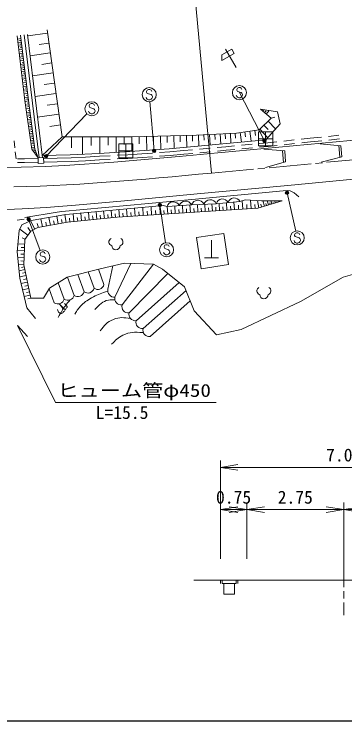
# Model space of a CAD drawing. Units: millimetres at full size, sheet at 1:1000, with parts at other scales. Extents: x 40000 to 680000, y 20000 to 380000.
# Drawn here: x 101242 to 148162, y 205000 to 305377 of the extents above; entities that cross this region are included whole.
import ezdxf
from ezdxf.enums import TextEntityAlignment as Align

# ---------------------------------------------------------------- set-up
doc = ezdxf.new("R2010")
doc.units = ezdxf.units.MM
doc.header["$LTSCALE"] = 1000
doc.header["$PDMODE"] = 32
doc.header["$PDSIZE"] = 500
doc.linetypes.add('CHAIN', pattern=[18.5, 12, -1.5, 3.5, -1.5])
for name, color, linetype, lineweight in [('M-BGD', 7, 'Continuous', 13), ('M-BMK', 2, 'Continuous', 13), ('M-BMK-ROW', 30, 'Continuous', 13), ('M-STR-DIM', 7, 'Continuous', 13), ('M-STR-HTXT', 7, 'Continuous', 13), ('M-STR-STRC', 7, 'Continuous', 13), ('M-TTL-BAND', 7, 'Continuous', 25)]:
    doc.layers.add(name, color=color, linetype=linetype, lineweight=lineweight)
doc.styles.add('ＭＳ ゴシック', font='')
doc.styles.get('ＭＳ ゴシック').set_extended_font_data('MS Gothic')

# ---------------------------------------------------------------- blocks, each defined once
blk = doc.blocks.new('open_arrow')
at = {"color": 0, "linetype": 'Continuous', "lineweight": -2}
blk.add_lwpolyline([(7.5, 1.25), (0, 0), (7.5, -1.25)], dxfattribs=at)

msp = doc.modelspace()

# ---------------------------------------------------------------- linework, layer by layer
at = {"layer": 'M-BGD'}
for p, q in [((104789, 284975), (102680, 302437)), ((105271, 284990), (103157, 302494)), ((105983, 302670), (103183, 302279)), ((102214, 301897), (101704, 301834)), ((102277, 301388), (101766, 301325)), ((102245, 301642), (101991, 301611)), ((102308, 301132), (102053, 301101)), ((106178, 301270), (104779, 301075)), ((102340, 300877), (101828, 300814)), ((102403, 300365), (101890, 300301)), ((102372, 300621), (102116, 300589)), ((130726, 299617), (132112, 300397)), ((132719, 297797), (131246, 300397)), ((132112, 300397), (132459, 299790)), ((102467, 299851), (101952, 299788)), ((102531, 299337), (102014, 299273)), ((102435, 300108), (102178, 300076)), ((102499, 299594), (102241, 299562)), ((106374, 299871), (103522, 299472)), ((132459, 299790), (130725, 298814)), ((130725, 298814), (130726, 299617)), ((102595, 298820), (102077, 298756)), ((102659, 298303), (102140, 298238)), ((102563, 299078), (102304, 299046)), ((102627, 298561), (102368, 298529)), ((106573, 298445), (105147, 298245)), ((102723, 297784), (102202, 297719)), ((102787, 297263), (102265, 297199)), ((102691, 298043), (102431, 298011)), ((102755, 297523), (102495, 297491)), ((102852, 296741), (102329, 296677)), ((102917, 296218), (102392, 296153)), ((102820, 297002), (102559, 296970)), ((102884, 296480), (102623, 296447)), ((106773, 297019), (103867, 296612)), ((102982, 295693), (102456, 295628)), ((103047, 295167), (102519, 295102)), ((102949, 295956), (102687, 295923)), ((103014, 295430), (102751, 295398)), ((106976, 295566), (105523, 295363)), ((103112, 294640), (102583, 294574)), ((103177, 294111), (102647, 294045)), ((103079, 294904), (102816, 294871)), ((103145, 294375), (102880, 294343)), ((107179, 294113), (104219, 293699)), ((103243, 293581), (102711, 293515)), ((103210, 293846), (102945, 293813)), ((103276, 293315), (103010, 293282)), ((103309, 293049), (102778, 292982)), ((103376, 292518), (102852, 292452)), ((103343, 292783), (103077, 292750)), ((103409, 292256), (103147, 292223)), ((107386, 292633), (105906, 292426)), ((103442, 291994), (102926, 291929)), ((103508, 291477), (102998, 291413)), ((103475, 291736), (103217, 291703)), ((103540, 291222), (103285, 291190)), ((107593, 291153), (104577, 290731)), ((136325, 291768), (136406, 291864)), ((136517, 291607), (136679, 291800)), ((136766, 291397), (136975, 291646)), ((137015, 291188), (137434, 291686)), ((103572, 290967), (103069, 290904)), ((103636, 290464), (103139, 290401)), ((103604, 290716), (103353, 290684)), ((103667, 290216), (103419, 290184)), ((137285, 290179), (138338, 289082)), ((137719, 290595), (138223, 290740)), ((103699, 289967), (103209, 289905)), ((103761, 289471), (103278, 289410)), ((103730, 289719), (103485, 289688)), ((103793, 289223), (103551, 289193)), ((107804, 289645), (106296, 289435)), ((136682, 289601), (137260, 288999)), ((103824, 288975), (103347, 288915)), ((103887, 288479), (103417, 288420)), ((103856, 288727), (103617, 288697)), ((103918, 288231), (103683, 288201)), ((122935, 288082), (122960, 287131)), ((123886, 288107), (123934, 286300)), ((124790, 288131), (124814, 287227)), ((125693, 288155), (125738, 286467)), ((126537, 288177), (126560, 287333)), ((127381, 288205), (127460, 286626)), ((128171, 288245), (128211, 287455)), ((128961, 288284), (129037, 286771)), ((129717, 288322), (129755, 287566)), ((130474, 288360), (130546, 286911)), ((131198, 288396), (131235, 287672)), ((131923, 288433), (131993, 287045)), ((132617, 288468), (132652, 287773)), ((133307, 288551), (133505, 287184)), ((133990, 288650), (134089, 287967)), ((134674, 288749), (134882, 287311)), ((135393, 288854), (135497, 288135)), ((136080, 289023), (137236, 287818)), ((147329, 288165), (145837, 288010)), ((101349, 286400), (101248, 287395)), ((103950, 287983), (103486, 287925)), ((104012, 287487), (103555, 287429)), ((103981, 287735), (103749, 287706)), ((104044, 287239), (103815, 287210)), ((108043, 287937), (105234, 285296)), ((109391, 287939), (109393, 286388)), ((110942, 287941), (110945, 285479)), ((112173, 287943), (112174, 286712)), ((113404, 287944), (113407, 285613)), ((114569, 287946), (114571, 286780)), ((115735, 287948), (115738, 285747)), ((116836, 287949), (116837, 286849)), ((117936, 287951), (117939, 285882)), ((118970, 287977), (118997, 286944)), ((120003, 288005), (120056, 286023)), ((120994, 288031), (121020, 287040)), ((121984, 288057), (122035, 286155)), ((137254, 287116), (136008, 286998)), ((138502, 287246), (137254, 287116)), ((140989, 287505), (139497, 287349)), ((143231, 287738), (141983, 287608)), ((143285, 287221), (142036, 287091)), ((144842, 287906), (143231, 287738)), ((144896, 287389), (143285, 287221)), ((147382, 287648), (145891, 287492)), ((104075, 286991), (103625, 286934)), ((104138, 286495), (103694, 286439)), ((104106, 286743), (103881, 286715)), ((104169, 286247), (103947, 286219)), ((126542, 286104), (125291, 285986)), ((129031, 286339), (127538, 286198)), ((131278, 286551), (130027, 286433)), ((132524, 286669), (131278, 286551)), ((132574, 286151), (131327, 286034)), ((135013, 286904), (133519, 286763)), ((135063, 286386), (133569, 286245)), ((137305, 286598), (136058, 286480)), ((138555, 286728), (137305, 286598)), ((141041, 286987), (139549, 286832)), ((101509, 284808), (101409, 285803)), ((104243, 286010), (103951, 285898)), ((104332, 285776), (104186, 285720)), ((104421, 285542), (104260, 285481)), ((104510, 285309), (104468, 285293)), ((111358, 285080), (109344, 284985)), ((113341, 285187), (111358, 285080)), ((114847, 285272), (113341, 285187)), ((117351, 285413), (115845, 285329)), ((119350, 285541), (117351, 285413)), ((120849, 285645), (119350, 285541)), ((120884, 285126), (119384, 285022)), ((123346, 285818), (121847, 285714)), ((123382, 285299), (121882, 285195)), ((125291, 285986), (123337, 285817)), ((125338, 285468), (123382, 285299)), ((126590, 285586), (125338, 285468)), ((129079, 285821), (127586, 285680)), ((131327, 286034), (130074, 285915)), ((102714, 284814), (101710, 284803)), ((102722, 284295), (101716, 284283)), ((104643, 284850), (102714, 284814)), ((104659, 284330), (102722, 284295)), ((107349, 284913), (105422, 284871)), ((107364, 284394), (105438, 284352)), ((109344, 284985), (107349, 284913)), ((109366, 284466), (107364, 284394)), ((111384, 284560), (109366, 284466)), ((113370, 284668), (111384, 284560)), ((114877, 284753), (113370, 284668)), ((117382, 284894), (115875, 284809)), ((119384, 285022), (117382, 284894)), ((121969, 276922), (121888, 278144)), ((123037, 276993), (122967, 278061)), ((124107, 277064), (124036, 278134)), ((125179, 277135), (125108, 278207)), ((126254, 277206), (126183, 278280)), ((127311, 277276), (127241, 278333)), ((128347, 277345), (128282, 278381)), ((129366, 277409), (129301, 278428)), ((130383, 277474), (130319, 278491)), ((131427, 277540), (131361, 278583)), ((131962, 277574), (131928, 278109)), ((132498, 277607), (132430, 278678)), ((133086, 277645), (133049, 278233)), ((133675, 277682), (133600, 278859)), ((134274, 277720), (134236, 278319)), ((134873, 277758), (134797, 278956)), ((135420, 277793), (135386, 278340)), ((135963, 277859), (135765, 278904)), ((136352, 277976), (136236, 278366)), ((136742, 278093), (136509, 278873)), ((137040, 278182), (136951, 278479)), ((137337, 278271), (137159, 278866)), ((137577, 278343), (137510, 278566)), ((137816, 278415), (137683, 278861)), ((138056, 278486), (138011, 278635)), ((138295, 278558), (138206, 278856)), ((138535, 278630), (138512, 278704)), ((138774, 278702), (138730, 278851)), ((110803, 276013), (110694, 277108)), ((111890, 276122), (111781, 277208)), ((112969, 276229), (112861, 277308)), ((114040, 276336), (113933, 277408)), ((115104, 276442), (114998, 277506)), ((116172, 276538), (116101, 277608)), ((116721, 276575), (116685, 277124)), ((117271, 276611), (117198, 277710)), ((117835, 276648), (117798, 277213)), ((118399, 276686), (118324, 277814)), ((118978, 276724), (118940, 277304)), ((119558, 276763), (119481, 277921)), ((120153, 276802), (120113, 277397)), ((120748, 276841), (120669, 278031)), ((121358, 276882), (121318, 277493)), ((122503, 276958), (122468, 277492)), ((123572, 277028), (123537, 277563)), ((124643, 277099), (124608, 277635)), ((125717, 277170), (125681, 277708)), ((126782, 277241), (126747, 277770)), ((127829, 277310), (127795, 277828)), ((128856, 277377), (128824, 277886)), ((129874, 277441), (129842, 277950)), ((130905, 277507), (130872, 278029)), ((101680, 276097), (102666, 276268)), ((104160, 274837), (103545, 276037)), ((105255, 275178), (105051, 276319)), ((106385, 275380), (106182, 276510)), ((106943, 275480), (106843, 276039)), ((107502, 275580), (107302, 276698)), ((108055, 275679), (107956, 276232)), ((108608, 275778), (108410, 276884)), ((109157, 275849), (109102, 276400)), ((109709, 275904), (109599, 277006)), ((110256, 275958), (110201, 276506)), ((111347, 276067), (111292, 276611)), ((112430, 276175), (112376, 276715)), ((113505, 276283), (113451, 276818)), ((114572, 276389), (114519, 276921)), ((115638, 276496), (115584, 277029)), ((103573, 274514), (103168, 275064)), ((104684, 275076), (104499, 275653)), ((105820, 275279), (105719, 275844)), ((103172, 273972), (102037, 274813)), ((102752, 273405), (102358, 273588)), ((129231, 273288), (129231, 270788)), ((102718, 272702), (101776, 272734)), ((102702, 272231), (102231, 272247)), ((102687, 271759), (101691, 271793)), ((102670, 271262), (102172, 271278)), ((102653, 270764), (101751, 270794)), ((102638, 270313), (102187, 270328)), ((128231, 270788), (130231, 270788)), ((102623, 269862), (101845, 269808)), ((102766, 269090), (101930, 268914)), ((102685, 269475), (102300, 269394)), ((113981, 266962), (113187, 269140)), ((114552, 266321), (115251, 269615)), ((115549, 265201), (117804, 269963)), ((116547, 264081), (121025, 269869)), ((102943, 268254), (102012, 268057)), ((102855, 268672), (102436, 268584)), ((109752, 265422), (108806, 268021)), ((111162, 265935), (110266, 268394)), ((112571, 266448), (111727, 268767)), ((117545, 262961), (123038, 268546)), ((103139, 267323), (102206, 267126)), ((103041, 267788), (102575, 267690)), ((108343, 264908), (107500, 267223)), ((118542, 261840), (124642, 267274)), ((103336, 266390), (102425, 266198)), ((103237, 266856), (102771, 266758)), ((106934, 264395), (106210, 266382)), ((119540, 260720), (125624, 266139)), ((103528, 265479), (102639, 265292)), ((103432, 265935), (102977, 265839)), ((103622, 265035), (103177, 264941)), ((120538, 259600), (126224, 264666)), ((101730, 261131), (103151, 259601)), ((130500, 225000), (130500, 224500)), ((130750, 225000), (130750, 224500)), ((132750, 225000), (132750, 224500)), ((133000, 225000), (133000, 224500)), ((130750, 224500), (132750, 224500)), ((131000, 224500), (131000, 223000)), ((132500, 224500), (132500, 223000)), ((131000, 223000), (132500, 223000))]:
    msp.add_line(p, q, dxfattribs=at)
for points in [[(105913, 303165), (108043, 287937), (117959, 287951)], [(101646, 302312), (102761, 293102), (103727, 286201), (104645, 284970)], [(102152, 302393), (103301, 293113), (104177, 286182), (104645, 284970)], [(105234, 285296), (109183, 285384), (113293, 285606), (116968, 285818), (123230, 286235), (136962, 287504), (138966, 289802), (138612, 291509), (136202, 291871)], [(136202, 291871), (137719, 290595), (135994, 288941), (132787, 288476), (127135, 288193), (117959, 287951)], [(141621, 279426), (140977, 280009), (140386, 280274), (139969, 280332), (139394, 280288), (126472, 279047), (108009, 277351), (107332, 277267), (102771, 276506)], [(150819, 280817), (150672, 278340), (150945, 276989), (149594, 276266), (149891, 268608), (147911, 268028), (141855, 264573), (133462, 260568), (129936, 259843), (126798, 263257), (125410, 266665), (122269, 269156), (121025, 269869)], [(104286, 262149), (103021, 263671), (102028, 267881), (101674, 271599), (101945, 274625), (102350, 275454), (103636, 276081), (108570, 276911), (122388, 278190), (122944, 278059)], [(139253, 278845), (135826, 277818), (128334, 277344), (115852, 276517)], [(134035, 278996), (133258, 278752), (129924, 278456), (126393, 278295), (122944, 278059)], [(134035, 278996), (136338, 278874), (139253, 278845)], [(115852, 276517), (108808, 275814), (104592, 275059), (103601, 274551), (102741, 273390), (102621, 269782), (103625, 265017)], [(103625, 265017), (105396, 265043), (106242, 266435), (108753, 268008), (113430, 269202), (116906, 269990), (121025, 269869)], [(107387, 263416), (107482, 263144), (107552, 263057), (107672, 262971), (107752, 262914), (107881, 262859), (107979, 262861), (108067, 262883), (108134, 262943), (108210, 263033), (108277, 263143), (108363, 263213), (108440, 263303), (108497, 263383), (108436, 263451), (108306, 263555), (108235, 263642), (108095, 263766), (107995, 263862), (107905, 263939), (107834, 264025), (107744, 264102), (107673, 264188), (107754, 264082), (107885, 263928), (107946, 263861), (108016, 263774), (108077, 263707), (108139, 263591), (108218, 263534), (108318, 263487), (108456, 263461), (108563, 263493), (108630, 263553), (108677, 263652), (108764, 263723), (108781, 263831), (108680, 263927), (108610, 264014), (108529, 264120), (108428, 264216), (108368, 264283), (108437, 264245)], [(101730, 261131), (107097, 250216), (129897, 250216)], [(126731, 225000), (130500, 225000), (133000, 225000), (134250, 225000), (148000, 225000), (161750, 225000), (165500, 225000), (169899, 225000)]]:
    msp.add_lwpolyline(points, dxfattribs=at)
for points in [[(105443, 284205), (104664, 284180), (104639, 284970), (105418, 284994)], [(127090, 273649), (130979, 274230), (131641, 269805), (127752, 269223)]]:
    msp.add_lwpolyline(points, close=True, dxfattribs=at)
for centre, radius, start, end in [((130782, 278247), 884, 23.78918, 166.34963), ((132449, 278395), 884, 23.78918, 166.34963), ((123828, 277797), 922, 24.36189, 163.44686), ((125552, 277914), 922, 24.36189, 163.44686), ((127291, 277985), 951, 24.264, 160.96554), ((129057, 278065), 951, 24.264, 160.96554), ((115222, 273015), 536, 116.08703, 255.33416), ((116150, 273015), 536, 284.66584, 63.91297), ((115686, 272497), 600, 180, 360), ((111694, 266664), 903, 233.87057, 346.16051), ((113104, 267178), 903, 233.87057, 346.16051), ((115426, 266095), 903, 165.54655, 277.8365), ((136214, 266079), 536, 116.08703, 255.33416), ((137143, 266079), 536, 284.66584, 63.91297), ((108875, 265638), 903, 233.87057, 346.16051), ((110285, 266151), 903, 233.87057, 346.16051), ((116424, 264975), 903, 165.54655, 277.8365), ((136678, 265561), 600, 180, 360), ((107466, 265124), 903, 233.87057, 346.16051), ((117421, 263855), 903, 165.54655, 277.8365), ((118419, 262735), 903, 165.54655, 277.8365), ((119417, 261615), 903, 165.54655, 277.8365), ((120414, 260495), 903, 165.54655, 277.8365)]:
    msp.add_arc(centre, radius, start, end, dxfattribs=at)
for points, knots in [([(114524, 266052), (113569, 265729), (113241, 265622), (112487, 265205), (111773, 264809), (111337, 264600), (110771, 264011), (110353, 263575), (110199, 263361), (109846, 262774)], [0, 0, 0, 0, 1, 1, 1, 2, 2, 2, 3, 3, 3, 3]), ([(107479, 262311), (107938, 263103), (108061, 263349), (108517, 263958), (108766, 264291), (108856, 264410), (109185, 264789)], [0, 0, 0, 0, 1, 1, 1, 2, 2, 2, 2]), ([(112694, 263405), (113387, 264099), (113720, 264612), (114632, 264760), (114982, 264817), (115167, 264843), (115540, 264789)], [0, 0, 0, 0, 1, 1, 1, 2, 2, 2, 2]), ([(113463, 260399), (114067, 261194), (114423, 261668), (115318, 262024), (116200, 262374), (116773, 262287), (117745, 262134)], [0, 0, 0, 0, 1, 1, 1, 2, 2, 2, 2]), ([(119502, 260161), (118302, 260197), (117654, 260287), (116659, 259771), (115950, 259403), (115636, 259126), (115069, 258484)], [0, 0, 0, 0, 1, 1, 1, 2, 2, 2, 2])]:
    msp.add_open_spline(points, degree=3, knots=knots, dxfattribs=at)
at = {"layer": 'M-BMK'}
for p, q in [((137415, 283569), (143388, 284129)), ((143986, 284185), (144981, 284278)), ((145579, 284334), (151553, 284894)), ((129250, 282804), (135224, 283364)), ((135822, 283420), (136817, 283513)), ((148000, 230000), (148000, 224000)), ((148000, 223400), (148000, 222400)), ((148000, 221800), (148000, 220000))]:
    msp.add_line(p, q, dxfattribs=at)
at = {"layer": 'M-BMK', "linetype": 'CHAIN'}
msp.add_lwpolyline([(129250, 282804), (127382, 282629), (125514, 282455), (123646, 282284), (121777, 282116), (119908, 281953), (118039, 281796), (116169, 281645), (114298, 281503), (112426, 281370), (110554, 281248), (108681, 281138), (106808, 281040), (104933, 280957), (103058, 280888), (101183, 280837)], dxfattribs=at)
at = {"layer": 'M-BMK-ROW'}
for p, q in [((135921, 286657), (135921, 288657)), ((135921, 288657), (137921, 288657)), ((136921, 288657), (136921, 286657)), ((137921, 288657), (137921, 286657)), ((135921, 287657), (137921, 287657)), ((116075, 284950), (116075, 286950)), ((116075, 286950), (118075, 286950)), ((117075, 286950), (117075, 284950)), ((118075, 286950), (118075, 284950)), ((137921, 286657), (135921, 286657)), ((116075, 285950), (118075, 285950)), ((118075, 284950), (116075, 284950))]:
    msp.add_line(p, q, dxfattribs=at)
at = {"layer": 'M-STR-DIM'}
for p, q in [((130500, 228000), (130500, 242000)), ((130500, 241000), (165500, 241000)), ((134250, 228000), (134250, 236000)), ((148000, 228000), (148000, 236000)), ((130500, 235000), (134250, 235000)), ((134250, 235000), (148000, 235000)), ((148000, 235000), (161750, 235000))]:
    msp.add_line(p, q, dxfattribs=at)
at = {"layer": 'M-STR-HTXT'}
for p, q in [((129250, 282804), (125985, 317651)), ((136771, 287379), (133198, 294226)), ((121098, 285965), (120493, 292946)), ((105767, 285193), (111568, 291218)), ((139966, 280010), (141185, 274573)), ((121914, 278271), (122724, 272891)), ((103291, 276267), (104946, 271823))]:
    msp.add_line(p, q, dxfattribs=at)
for centre, radius in [((136771, 287379), 150), ((136771, 287379), 120), ((136771, 287379), 90), ((136771, 287379), 60), ((136771, 287379), 30), ((136771, 287379), 20), ((121098, 285965), 150), ((121098, 285965), 120), ((105767, 285193), 150), ((105767, 285193), 120), ((105767, 285193), 90), ((105767, 285193), 60), ((105767, 285193), 30), ((105767, 285193), 20), ((121098, 285965), 90), ((121098, 285965), 60), ((121098, 285965), 30), ((121098, 285965), 20), ((139966, 280010), 150), ((139966, 280010), 120), ((139966, 280010), 90), ((139966, 280010), 60), ((139966, 280010), 30), ((139966, 280010), 20), ((121914, 278271), 150), ((121914, 278271), 120), ((121914, 278271), 90), ((121914, 278271), 60), ((121914, 278271), 30), ((121914, 278271), 20), ((103291, 276267), 150), ((103291, 276267), 120), ((103291, 276267), 90), ((103291, 276267), 60), ((103291, 276267), 30), ((103291, 276267), 20)]:
    msp.add_circle(centre, radius, dxfattribs=at)
for p in [(136771, 287379), (121098, 285965), (105767, 285193), (139966, 280010), (121914, 278271), (103291, 276267)]:
    msp.add_point(p, dxfattribs=at)
at = {"layer": 'M-STR-STRC'}
for p, q in [((120134, 294577), (120043, 294395)), ((120043, 294395), (120043, 294304)), ((120043, 294304), (120134, 294123)), ((120316, 294668), (120134, 294577)), ((120134, 294123), (120679, 293941)), ((120498, 294668), (120316, 294668)), ((120679, 294577), (120498, 294668)), ((120770, 294395), (120679, 294577)), ((132925, 294863), (132834, 294681)), ((132834, 294681), (132834, 294590)), ((132834, 294590), (132925, 294408)), ((133107, 294954), (132925, 294863)), ((132925, 294408), (133471, 294226)), ((133289, 294954), (133107, 294954)), ((133471, 294863), (133289, 294954)), ((133562, 294681), (133471, 294863)), ((133471, 294226), (133562, 294135)), ((133562, 294135), (133653, 293954)), ((120043, 293395), (119952, 293577)), ((120134, 293304), (120043, 293395)), ((120316, 293213), (120134, 293304)), ((120498, 293213), (120316, 293213)), ((120679, 293304), (120498, 293213)), ((120679, 293941), (120770, 293850)), ((120770, 293395), (120679, 293304)), ((120770, 293850), (120861, 293668)), ((120861, 293577), (120770, 293395)), ((120861, 293668), (120861, 293577)), ((132834, 293681), (132744, 293863)), ((132925, 293590), (132834, 293681)), ((133107, 293499), (132925, 293590)), ((133289, 293499), (133107, 293499)), ((133471, 293590), (133289, 293499)), ((133562, 293681), (133471, 293590)), ((133653, 293863), (133562, 293681)), ((133653, 293954), (133653, 293863)), ((111990, 292575), (111899, 292393)), ((111899, 292393), (111899, 292303)), ((111899, 292303), (111990, 292121)), ((112172, 292666), (111990, 292575)), ((111990, 292121), (112535, 291939)), ((112354, 292666), (112172, 292666)), ((112535, 292575), (112354, 292666)), ((112626, 292393), (112535, 292575)), ((111899, 291393), (111808, 291575)), ((111990, 291303), (111899, 291393)), ((112172, 291212), (111990, 291303)), ((112354, 291212), (112172, 291212)), ((112535, 291303), (112354, 291212)), ((112535, 291939), (112626, 291848)), ((112626, 291393), (112535, 291303)), ((112626, 291848), (112717, 291666)), ((112717, 291575), (112626, 291393)), ((112717, 291666), (112717, 291575)), ((139638, 285939), (136660, 286191)), ((147611, 286695), (144652, 286941)), ((147460, 285047), (147307, 286720)), ((147754, 285125), (147611, 286695)), ((139465, 284319), (139335, 285965)), ((139759, 284402), (139638, 285939)), ((144817, 284344), (147754, 285125)), ((136904, 283598), (139759, 284402)), ((141131, 274233), (141040, 274051)), ((141040, 274051), (141040, 273960)), ((141313, 274323), (141131, 274233)), ((141495, 274323), (141313, 274323)), ((141677, 274233), (141495, 274323)), ((141768, 274051), (141677, 274233)), ((141040, 273051), (140950, 273233)), ((141040, 273960), (141131, 273778)), ((141131, 272960), (141040, 273051)), ((141131, 273778), (141677, 273596)), ((141677, 273596), (141768, 273505)), ((141768, 273051), (141677, 272960)), ((141768, 273505), (141859, 273323)), ((141859, 273233), (141768, 273051)), ((141859, 273323), (141859, 273233)), ((122600, 272542), (122509, 272360)), ((122509, 272360), (122509, 272269)), ((122509, 272269), (122600, 272087)), ((122782, 272633), (122600, 272542)), ((122600, 272087), (123146, 271906)), ((122964, 272633), (122782, 272633)), ((123146, 272542), (122964, 272633)), ((123236, 272360), (123146, 272542)), ((141313, 272869), (141131, 272960)), ((141495, 272869), (141313, 272869)), ((141677, 272960), (141495, 272869)), ((105022, 271524), (104931, 271342)), ((104931, 271342), (104931, 271251)), ((104931, 271251), (105022, 271070)), ((105204, 271615), (105022, 271524)), ((105022, 271070), (105568, 270888)), ((105386, 271615), (105204, 271615)), ((105568, 271524), (105386, 271615)), ((105659, 271342), (105568, 271524)), ((122509, 271360), (122418, 271542)), ((122600, 271269), (122509, 271360)), ((122782, 271178), (122600, 271269)), ((122964, 271178), (122782, 271178)), ((123146, 271269), (122964, 271178)), ((123146, 271906), (123236, 271815)), ((123236, 271360), (123146, 271269)), ((123236, 271815), (123327, 271633)), ((123327, 271542), (123236, 271360)), ((123327, 271633), (123327, 271542)), ((104931, 270342), (104840, 270524)), ((105022, 270251), (104931, 270342)), ((105204, 270160), (105022, 270251)), ((105386, 270160), (105204, 270160)), ((105568, 270251), (105386, 270160)), ((105568, 270888), (105659, 270797)), ((105659, 270342), (105568, 270251)), ((105659, 270797), (105749, 270615)), ((105749, 270524), (105659, 270342)), ((105749, 270615), (105749, 270524))]:
    msp.add_line(p, q, dxfattribs=at)
for points in [[(124656, 285162), (128646, 285526), (150977, 287616), (167947, 289255), (172531, 289679), (176585, 289986), (180639, 290210), (184111, 290335), (187187, 290326), (190493, 290197), (193524, 289986), (195947, 289725), (198666, 289301), (202157, 288618), (205299, 287965), (207858, 287369)], [(72164, 286046), (74441, 285484), (77182, 284910), (79648, 284491), (82004, 284179), (84598, 283930), (86837, 283768), (89950, 283637), (92748, 283556), (94859, 283560), (98065, 283537), (102214, 283627), (105672, 283744), (108416, 283879), (115378, 284366), (124656, 285162)], [(140095, 281043), (150849, 282070), (162300, 283154), (169802, 283881), (174212, 284253), (178107, 284528), (182098, 284733), (185325, 284803), (188594, 284769), (191311, 284633), (193610, 284420)], [(70962, 280132), (72552, 279737), (75179, 279151), (77572, 278683), (80472, 278272), (83364, 277962), (86627, 277740), (89645, 277592), (92569, 277514), (95883, 277511), (99065, 277559), (102386, 277720), (105791, 277930), (109953, 278250), (116907, 278882), (127202, 279832), (140095, 281043)]]:
    msp.add_lwpolyline(points, dxfattribs=at)
for centre in [(133198, 294226), (120407, 293941), (112263, 291939), (141404, 273596), (122873, 271906), (105295, 270888)]:
    msp.add_circle(centre, 1000, dxfattribs=at)
at = {"layer": 'M-TTL-BAND'}
msp.add_line((40000, 205000), (579000, 205000), dxfattribs=at)

# ---------------------------------------------------------------- block references
at = {"layer": 'M-STR-DIM', "xscale": 333, "yscale": 333}
for p in [(130500, 241000), (130500, 235000), (134250, 235000), (148000, 235000)]:
    msp.add_blockref('open_arrow', p, dxfattribs=at)
at = {"layer": 'M-STR-DIM', "xscale": 333, "yscale": 333, "rotation": 180}
for p in [(134250, 235000), (148000, 235000)]:
    msp.add_blockref('open_arrow', p, dxfattribs=at)

# ---------------------------------------------------------------- texts
at = {"layer": 'M-BGD', "style": 'ＭＳ ゴシック', "width": 1.2}
msp.add_text('ヒューム管φ450', height=1833, dxfattribs=at).set_placement((107397, 250466), align=Align.BOTTOM_LEFT)
at = {"layer": 'M-BGD', "style": 'ＭＳ ゴシック'}
msp.add_text('L=15.5', height=1833, dxfattribs=at).set_placement((112812, 249716), align=Align.TOP_LEFT)
at = {"layer": 'M-STR-DIM', "style": 'ＭＳ ゴシック'}
for s, p in [('7.00', (148000, 241300)), ('0.75', (132375, 235300)), ('2.75', (141125, 235300))]:
    msp.add_text(s, height=1833, dxfattribs=at).set_placement(p, align=Align.BOTTOM_CENTER)

doc.saveas('drawing.dxf')
